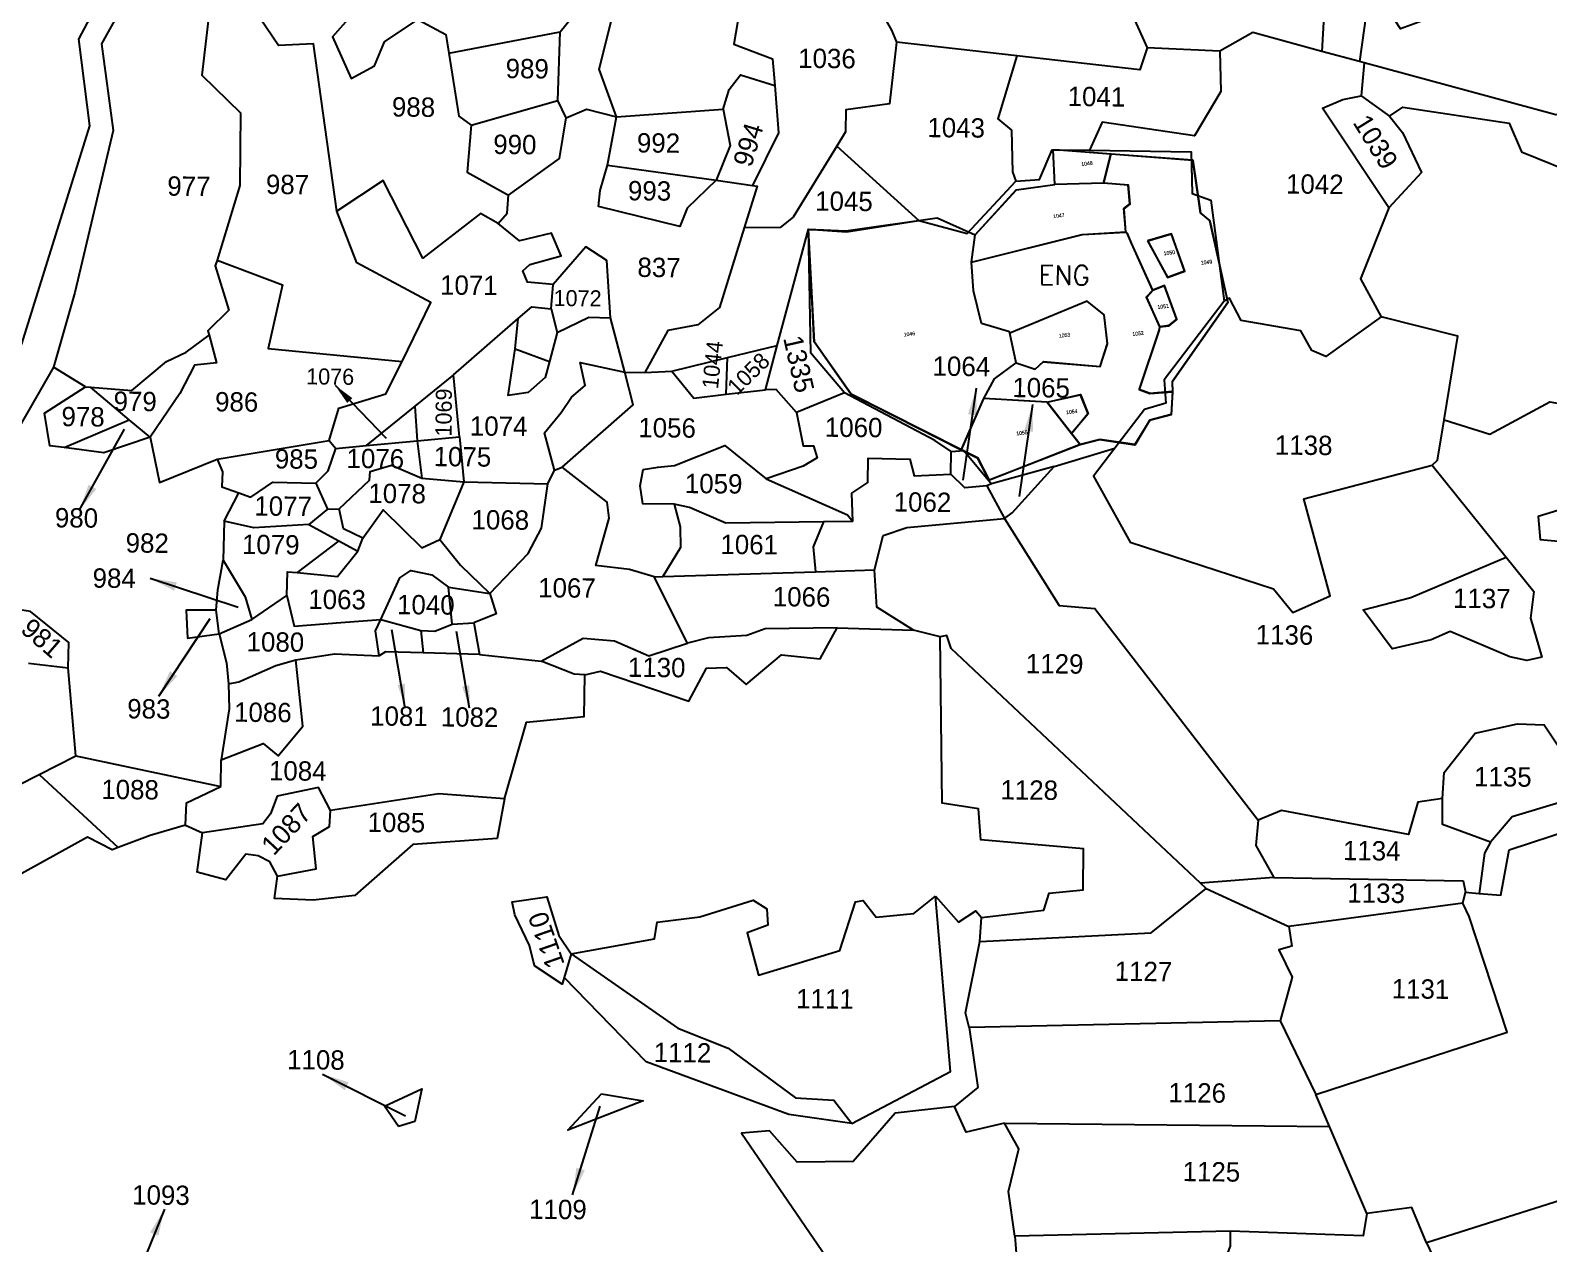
# Model space of a CAD drawing. Header units: metres. Extents: x 261324 to 273196, y 2168580 to 2176145.
# Drawn here: x 268341 to 269066, y 2173308 to 2173887 of the extents above; entities that cross this region are included whole.
import ezdxf

# ---------------------------------------------------------------- set-up
doc = ezdxf.new("R2010")
doc.units = ezdxf.units.M
for name, color, linetype in [('OFF', 1, 'Continuous'), ('POLY_PARCEL', 6, 'Continuous'), ('POLY_WATER', 4, 'Continuous'), ('SYM_ARROW', 1, 'Continuous'), ('TEXT_MAPIN', 7, 'Continuous'), ('TEXT_PARCEL', 7, 'Continuous')]:
    doc.layers.add(name, color=color, linetype=linetype)
doc.styles.get("Standard").update_dxf_attribs({"font": 'simplex.shx'})
doc.styles.add('TEXT_MAP', font='KRDEV050.TTF', dxfattribs={"height": 1.8})
doc.dimstyles.get("Standard").update_dxf_attribs({"dimtxt": 0.18, "dimasz": 0.18, "dimexe": 0.18, "dimexo": 0.0625, "dimgap": 0.09, "dimtad": 0, "dimtih": 1, "dimtoh": 1, "dimdec": 4, "dimzin": 0, "dimdsep": 46, "dimtxsty": 'Standard', "dimcen": 0.09, "dimadec": 0, "dimazin": 0, "dimtfac": 1, "dimtdec": 4, "dimtofl": 0, "dimtmove": 0, "dimatfit": 3, "dimfxl": 1, "dimtolj": 1, "dimtzin": 0, "dimarcsym": 0})

# ---------------------------------------------------------------- blocks, each defined once
blk = doc.blocks.new('X')
at = {"layer": 'POLY_PARCEL'}
for points in [[(273579.14, 2173152.96), (273580.35, 2173169.73), (273583.32, 2173169.36), (273608.01, 2173164.46)], [(273602.74, 2173150.71), (273608.01, 2173164.46)], [(273608.01, 2173164.46), (273647.01, 2173156.71), (273647.55, 2173130.71), (273651.67, 2173126.35), (273655.61, 2173085.8), (273624.1, 2173050.84), (273623.74, 2173046.18)], [(273537.78, 2173133.29), (273560.25, 2173152.6), (273579.14, 2173152.96)], [(273602.74, 2173150.71), (273579.14, 2173152.96)], [(273610.56, 2173125.84), (273611.04, 2173137.28), (273614.19, 2173139.15), (273614.55, 2173148.29), (273602.74, 2173150.71)], [(273518.49, 2173030.35), (273468.6, 2173063.68), (273453.87, 2173091.09), (273457.73, 2173145.77), (273475.59, 2173142.87), (273520.38, 2173143.77), (273537.78, 2173133.29)], [(273534.37, 2173120.41), (273537.78, 2173133.29)], [(273534.37, 2173120.41), (273589.42, 2173127.23), (273610.56, 2173125.84)], [(273548.66, 2173083.91), (273548.61, 2173084.48), (273535.65, 2173090.17), (273533.71, 2173106.39), (273534.37, 2173120.41)], [(273620.13, 2173096.08), (273612.68, 2173120.16), (273611.29, 2173124.95), (273610.56, 2173125.84)], [(273620.55, 2173120.19), (273628, 2173101.58), (273636.66, 2173103.58), (273632.48, 2173122.19), (273620.55, 2173120.19)], [(273621.22, 2173078.28), (273625.94, 2173078.22), (273630, 2173080.76), (273626, 2173097.71), (273620.13, 2173096.08)], [(273550, 2173069.17), (273558.78, 2173065.04), (273563.14, 2173068.13), (273590.27, 2173062.5), (273595.18, 2173073.09), (273595.3, 2173087.16), (273587.85, 2173094.78), (273548.66, 2173083.91)], [(273620.13, 2173096.08), (273616.62, 2173093.17), (273621.22, 2173078.28)], [(273550, 2173069.17), (273548.66, 2173083.91)], [(273621.22, 2173078.28), (273620.97, 2173076.86), (273607.7, 2173049.24), (273612.72, 2173046.57), (273623.74, 2173046.18)], [(273532.32, 2173053.86), (273538.61, 2173062.7), (273550, 2173069.17)], [(273518.49, 2173030.35), (273532.32, 2173053.86)], [(273562.55, 2173048.42), (273532.32, 2173053.86)], [(273562.55, 2173048.42), (273579.08, 2173050.05), (273581.63, 2173040.37), (273572.56, 2173031.78)], [(273572.56, 2173031.78), (273562.55, 2173048.42)], [(273623.74, 2173046.18), (273621.73, 2173035.14), (273611.01, 2173033.62), (273602.41, 2173022.67), (273585.76, 2173027.27), (273576.07, 2173025.94)], [(273576.07, 2173025.94), (273572.56, 2173031.78)], [(273576.07, 2173025.94), (273530.12, 2173014.19), (273526.06, 2173025.38), (273518.49, 2173030.35)]]:
    blk.add_lwpolyline(points, dxfattribs=at)
at = {"layer": 'TEXT_PARCEL', "style": 'TEXT_MAP'}
for s, p in [('1048', (273593.04, 2173160.28)), ('1047', (273576.44, 2173136.79)), ('1050', (273627.54, 2173112.42)), ('1049', (273644.93, 2173105.69)), ('1046', (273497.47, 2173088.42)), ('1051', (273621.41, 2173086.86)), ('1053', (273572.18, 2173078.74)), ('1052', (273607.7, 2173075.28)), ('1054', (273571.19, 2173041.45)), ('1055', (273545.93, 2173034.15))]:
    blk.add_text(s, height=1.8, dxfattribs=at).set_placement(p)
blk = doc.blocks.new('ZS')
at = {"layer": 'POLY_PARCEL'}
for points in [[(267981.85, 2172048.33), (267983.06, 2172065.1), (267986.03, 2172064.74), (268010.72, 2172059.83)], [(268005.45, 2172046.09), (268010.72, 2172059.83)], [(268010.72, 2172059.83), (268049.72, 2172052.09), (268050.26, 2172026.08), (268054.38, 2172021.72), (268058.31, 2171981.17), (268026.8, 2171946.21), (268026.44, 2171941.55)], [(267940.49, 2172028.66), (267962.95, 2172047.97), (267981.85, 2172048.33)], [(268005.45, 2172046.09), (267981.85, 2172048.33)], [(268013.26, 2172021.21), (268013.75, 2172032.65), (268016.89, 2172034.53), (268017.26, 2172043.67), (268005.45, 2172046.09)], [(267921.2, 2171925.72), (267871.31, 2171959.06), (267856.57, 2171986.46), (267860.43, 2172041.15), (267878.3, 2172038.24), (267923.08, 2172039.15), (267940.49, 2172028.66)], [(267937.08, 2172015.78), (267940.49, 2172028.66)], [(267937.08, 2172015.78), (267992.13, 2172022.6), (268013.26, 2172021.21)], [(268022.83, 2171991.45), (268015.38, 2172015.54), (268013.99, 2172020.32), (268013.26, 2172021.21)], [(267951.36, 2171979.28), (267951.31, 2171979.86), (267938.35, 2171985.55), (267936.41, 2172001.77), (267937.08, 2172015.78)], [(268023.26, 2172015.57), (268030.7, 2171996.96), (268039.36, 2171998.95), (268035.18, 2172017.56), (268023.26, 2172015.57)], [(268022.83, 2171991.45), (268019.32, 2171988.54), (268023.92, 2171973.65)], [(268023.92, 2171973.65), (268028.65, 2171973.59), (268032.7, 2171976.14), (268028.71, 2171993.08), (268022.83, 2171991.45)], [(267952.7, 2171964.54), (267961.49, 2171960.41), (267965.85, 2171963.5), (267992.98, 2171957.87), (267997.88, 2171968.46), (267998, 2171982.53), (267990.55, 2171990.15), (267951.36, 2171979.28)], [(267952.7, 2171964.54), (267951.36, 2171979.28)], [(268023.92, 2171973.65), (268023.67, 2171972.23), (268010.4, 2171944.61), (268015.43, 2171941.95), (268026.44, 2171941.55)], [(267935.02, 2171949.23), (267941.32, 2171958.07), (267952.7, 2171964.54)], [(267921.2, 2171925.72), (267935.02, 2171949.23)], [(267965.26, 2171943.79), (267935.02, 2171949.23)], [(267965.26, 2171943.79), (267981.79, 2171945.42), (267984.33, 2171935.74), (267975.26, 2171927.15)], [(267975.26, 2171927.15), (267965.26, 2171943.79)], [(268026.44, 2171941.55), (268024.43, 2171930.51), (268013.72, 2171929), (268005.12, 2171918.04), (267988.46, 2171922.64), (267978.78, 2171921.31)], [(267978.78, 2171921.31), (267932.82, 2171909.56), (267928.77, 2171920.76), (267921.2, 2171925.72)], [(267978.78, 2171921.31), (267975.26, 2171927.15)]]:
    blk.add_lwpolyline(points, dxfattribs=at)
at = {"layer": 'TEXT_PARCEL', "style": 'TEXT_MAP'}
for s, p in [('1048', (267995.75, 2172055.65)), ('1047', (267979.14, 2172032.16)), ('1050', (268030.24, 2172007.79)), ('1049', (268047.64, 2172001.06)), ('1046', (267900.17, 2171983.8)), ('1051', (268024.12, 2171982.23)), ('1053', (267974.88, 2171974.11)), ('1052', (268010.41, 2171970.65)), ('1054', (267973.89, 2171936.83)), ('1055', (267948.63, 2171929.52))]:
    blk.add_text(s, height=1.8, dxfattribs=at).set_placement(p)
blk = doc.blocks.new('TEXTARROW')
blk.add_leader([(0, 0), (8.64, 0)], dimstyle='Standard', override={"dimtxt": 2.5, "dimasz": 2.5, "dimexe": 1.25, "dimexo": 0.625, "dimgap": 0.625, "dimtad": 1, "dimtih": 0, "dimtoh": 0, "dimzin": 8, "dimcen": 2.5, "dimtofl": 1})
blk = doc.blocks.new('HF')
at = {"layer": 'OFF'}
blk.add_lwpolyline([(273921.64, 2172816.86), (273919.47, 2172811.47)], dxfattribs=at)
at = {"layer": 'POLY_PARCEL'}
for points in [[(273999.26, 2172876.04), (273999.26, 2172873.99), (274002.41, 2172873.32), (274005.5, 2172867.03), (273998.96, 2172868.66), (273995.21, 2172865.27), (273996.3, 2172862.06), (274001.32, 2172863.76), (274001.06, 2172857.7)], [(274012.32, 2172870.41), (274010.02, 2172863.69), (274011.41, 2172861.03), (274008.33, 2172859.88), (274006.27, 2172863.02), (274005.3, 2172862.6), (274004.55, 2172856.79)], [(273935.5, 2172850.99), (273933.86, 2172855.4), (273935.8, 2172863.6), (273939.07, 2172864.69), (273939.07, 2172869.17)], [(273944.54, 2172864.61), (273952.21, 2172869.23), (273954.76, 2172864.45), (273958.81, 2172863.12), (273960.99, 2172859.3), (273961.48, 2172858.19)], [(273930.18, 2172858.84), (273933.93, 2172863.59), (273933.38, 2172867.44), (273931.53, 2172865.79), (273926.63, 2172863.04)], [(273944.54, 2172864.61), (273948.4, 2172864.09), (273949, 2172863.18), (273948.94, 2172861.18), (273946.88, 2172861.12), (273946.34, 2172857.85), (273949.97, 2172856.52), (273950.19, 2172854.04)], [(273986.13, 2172864.8), (273983.1, 2172864.32), (273983.46, 2172860.75), (273984.79, 2172857.89)], [(273912.35, 2172862.04), (273909.02, 2172858.17), (273910.78, 2172854.29), (273912.96, 2172855.5), (273913.86, 2172857.74), (273916.95, 2172859.86), (273919.56, 2172858.47), (273919.84, 2172856.76)], [(273897.58, 2172860.83), (273896.91, 2172854.47), (273900.54, 2172851.02), (273900.54, 2172844.25), (273898.48, 2172837.28)], [(273909.57, 2172841.95), (273907.26, 2172857.5), (273903.99, 2172857.32), (273901.69, 2172860.65)], [(273919.84, 2172856.76), (273930.18, 2172858.84)], [(273930.03, 2172852.44), (273930.18, 2172858.84)], [(274001.06, 2172857.7), (273994.6, 2172859.4), (273991.57, 2172857.64)], [(273961.48, 2172858.19), (273960.87, 2172852.44), (273956.82, 2172851.84), (273956.82, 2172849.78), (273956.02, 2172848.44)], [(273972.68, 2172857.02), (273961.48, 2172858.19)], [(273972.68, 2172857.02), (273970.98, 2172851.13), (273972.26, 2172850.1), (273972.38, 2172846.23), (273972.71, 2172845.34)], [(273984.79, 2172857.89), (273984.13, 2172855.83), (273972.68, 2172857.02)], [(273991.57, 2172857.64), (273991.69, 2172853.89), (273989.27, 2172849.72), (273980.67, 2172850.93), (273979.52, 2172848.29)], [(273991.57, 2172857.64), (273984.79, 2172857.89)], [(274004.55, 2172856.79), (274001.06, 2172857.7)], [(273919.84, 2172856.76), (273920.83, 2172850.9), (273921.98, 2172850.06)], [(274005, 2172856.67), (274004.55, 2172856.79)], [(274005, 2172856.67), (274004.74, 2172853.62)], [(274033.21, 2172854.13), (274022.86, 2172852.01), (274005, 2172856.67)], [(273945.43, 2172851.8), (273945.97, 2172853.62), (273947, 2172855.01), (273950.19, 2172854.04)], [(273950.19, 2172854.04), (273950.58, 2172849.62), (273948.22, 2172844.72)], [(274007.41, 2172843.21), (274001.17, 2172852.41), (274003.05, 2172853.26), (274004.74, 2172853.62)], [(274004.74, 2172853.62), (274007.41, 2172851.74)], [(273921.98, 2172850.06), (273930.03, 2172852.44)], [(273930.83, 2172850.83), (273930.03, 2172852.44)], [(273930.83, 2172850.83), (273932.71, 2172851.65), (273935.5, 2172850.99)], [(273935.5, 2172850.99), (273945.43, 2172851.8)], [(273945.43, 2172851.8), (273946.1, 2172848.41), (273944.83, 2172845.16)], [(274007.41, 2172851.74), (274008.62, 2172852.59), (274018.55, 2172851.2), (274019.7, 2172848.53), (274025.39, 2172846.3), (274026.97, 2172842.91), (274031.02, 2172843.87), (274032.84, 2172838.25), (274038.17, 2172834.19), (274035.87, 2172831.77), (274036.78, 2172829.29), (274039.38, 2172828.26), (274040.6, 2172822.43)], [(274007.41, 2172851.74), (274008.62, 2172850.23), (274010.43, 2172846.54), (274007.41, 2172843.21)], [(273921.98, 2172850.06), (273921.68, 2172845.7), (273925.53, 2172843.6)], [(273925.53, 2172843.6), (273930.23, 2172847.04), (273930.83, 2172850.83)], [(273934.71, 2172846.47), (273935.5, 2172850.99)], [(273956.02, 2172848.44), (273952.03, 2172841.79), (273950.82, 2172840.82), (273947.49, 2172840.76)], [(273956.02, 2172848.44), (273963.73, 2172841.61)], [(273972.71, 2172845.34), (273974.89, 2172845.52), (273976.04, 2172848.3), (273979.52, 2172848.29)], [(273979.52, 2172848.29), (273988.99, 2172848.24), (273989.12, 2172844.37), (273990.87, 2172843.77), (273992.2, 2172834.38)], [(273944.83, 2172845.16), (273942.16, 2172842.54), (273941.49, 2172840.84), (273933.92, 2172842.6), (273934.05, 2172844.11), (273934.71, 2172846.47)], [(273934.71, 2172846.47), (273944.83, 2172845.16)], [(273924.58, 2172840.95), (273922.95, 2172841.87), (273917.62, 2172837.65), (273913.86, 2172844.85), (273909.57, 2172841.95)], [(273944.83, 2172845.16), (273948.22, 2172844.72)], [(273948.22, 2172844.72), (273948.64, 2172844.66), (273947.49, 2172840.76)], [(273963.73, 2172841.61), (273968.22, 2172840.44), (273972.71, 2172845.34)], [(273924.58, 2172840.95), (273925.43, 2172841.9), (273925.53, 2172843.6)], [(274007.41, 2172843.21), (274004.86, 2172836.58), (274006.8, 2172833.07)], [(273915.8, 2172828.02), (273918.41, 2172833.53), (273911.5, 2172837.16), (273909.57, 2172841.95)], [(273953.46, 2172840.69), (273956.99, 2172840.48), (273963.73, 2172841.61)], [(273929.78, 2172835.3), (273927.38, 2172835.5), (273926.93, 2172836.55), (273927.58, 2172837.15), (273930.48, 2172838), (273929.58, 2172840.1), (273926.58, 2172839.35), (273924.58, 2172840.95)], [(273947.49, 2172840.76), (273945.25, 2172833.31), (273943.25, 2172831.68), (273940.48, 2172831.13), (273938.38, 2172827.2)], [(273950.67, 2172829.84), (273953.46, 2172840.69)], [(273956.96, 2172825.49), (273953.78, 2172829.17), (273953.46, 2172840.69)], [(273935.13, 2172832.25), (273934.73, 2172837.6), (273932.78, 2172838.85), (273929.78, 2172835.3)], [(273898.48, 2172837.28), (273898.3, 2172836.74), (273899.63, 2172832.62), (273897.7, 2172830.69), (273897.81, 2172830.29)], [(273898.48, 2172837.28), (273904.6, 2172835.05), (273903.33, 2172829.11), (273915.8, 2172828.02)], [(273929.61, 2172833.05), (273929.78, 2172835.3)], [(273992.2, 2172834.38), (273986.69, 2172827), (273986.87, 2172824.82), (273984.88, 2172824.22), (273982.17, 2172820.59)], [(274006.8, 2172833.07), (274001.71, 2172829.32), (274000.38, 2172829.86), (273999.35, 2172831.68), (273993.78, 2172832.59), (273992.69, 2172834.65), (273992.2, 2172834.38)], [(273926.54, 2172832.12), (273927.79, 2172833.23), (273929.61, 2172833.05)], [(273929.61, 2172833.05), (273930.18, 2172830.86)], [(274012.76, 2172823.52), (274013.95, 2172831.32), (274006.8, 2172833.07)], [(273920.59, 2172826.81), (273926.54, 2172832.12)], [(273926.28, 2172829.28), (273926.54, 2172832.12)], [(273930.18, 2172830.86), (273933.1, 2172832.3), (273935.13, 2172832.25)], [(273936.51, 2172827.21), (273935.13, 2172832.25)], [(273886.84, 2172825.33), (273890.67, 2172825.06), (273893.88, 2172827.78), (273895.7, 2172828.69), (273897.81, 2172830.29)], [(273897.81, 2172830.29), (273898.54, 2172827.72), (273896.49, 2172827.48), (273895.15, 2172824.82), (273892.42, 2172820.74)], [(273930.18, 2172830.86), (273929.49, 2172828.15)], [(273929.49, 2172828.15), (273929.11, 2172826.65), (273927.54, 2172825.24), (273925.68, 2172824.94), (273926.28, 2172829.28)], [(273926.28, 2172829.28), (273929.49, 2172828.15)], [(273940.89, 2172827.35), (273946.05, 2172828.67)], [(273945.96, 2172825.25), (273946.05, 2172828.67)], [(273946.05, 2172828.67), (273950.67, 2172829.84)], [(273949.61, 2172825.71), (273950.67, 2172829.84)], [(273909.08, 2172820.58), (273909.93, 2172823.61), (273914.31, 2172824.97), (273915.8, 2172828.02)], [(273930.07, 2172818.02), (273929.11, 2172821.5), (273930.63, 2172823.42), (273931.59, 2172824.83), (273932.85, 2172825.95), (273932.34, 2172828.07), (273936.51, 2172827.21)], [(273938.38, 2172827.2), (273940.89, 2172827.35)], [(273940.89, 2172827.35), (273942.95, 2172824.87), (273945.96, 2172825.25)], [(273886.37, 2172825.36), (273883.38, 2172827.17)], [(273920.59, 2172826.81), (273917, 2172823.85)], [(273921.19, 2172821.06), (273920.59, 2172826.81)], [(273930.78, 2172818.31), (273937.33, 2172824.2), (273936.51, 2172827.21)], [(273936.51, 2172827.21), (273938.38, 2172827.2)], [(273884.42, 2172819.7), (273883.1, 2172819.85), (273882.56, 2172822.88), (273886.37, 2172825.36)], [(273886.37, 2172825.36), (273886.84, 2172825.33)], [(273890.47, 2172822.33), (273886.84, 2172825.33)], [(273945.96, 2172825.25), (273949.61, 2172825.71)], [(273952.52, 2172823.62), (273950.6, 2172825.74), (273949.61, 2172825.71)], [(273956.96, 2172825.49), (273952.52, 2172823.62)], [(273966.94, 2172820.14), (273965.4, 2172821.15), (273956.96, 2172825.49)], [(274012.76, 2172823.52), (274017.01, 2172822.23), (274022.56, 2172825.31), (274026.8, 2172824.6), (274027.61, 2172820.36), (274023.52, 2172819.05), (274024.13, 2172815.42), (274021.6, 2172814.61), (274021.8, 2172812.49), (274024.18, 2172812.29), (274024.83, 2172809.86), (274023.72, 2172808.45), (274024.68, 2172804.61), (274027.97, 2172803.8), (274036.04, 2172806.03)], [(273917, 2172823.85), (273912.53, 2172820.15)], [(273917, 2172823.85), (273917.26, 2172820.65)], [(273952.52, 2172823.62), (273953.17, 2172820.54), (273954.13, 2172820.54), (273954.49, 2172819.43), (273953.17, 2172818.62), (273949.77, 2172817.41)], [(274011.7, 2172819.31), (274012.19, 2172819.76), (274012.76, 2172823.52)], [(273884.42, 2172819.7), (273890.47, 2172822.33)], [(273892.42, 2172820.74), (273890.47, 2172822.33)], [(273892.42, 2172820.74), (273888.13, 2172819.25), (273884.42, 2172819.7)], [(273892.42, 2172820.74), (273893.34, 2172816.52), (273898.67, 2172818.76)], [(273898.67, 2172818.76), (273909.08, 2172820.58)], [(273909.08, 2172820.58), (273909.69, 2172819.85)], [(273912.53, 2172820.15), (273917.26, 2172820.65)], [(273917.26, 2172820.65), (273921.19, 2172821.06)], [(273917.26, 2172820.65), (273917.73, 2172817.18)], [(273921.19, 2172821.06), (273921.64, 2172816.86)], [(273941.23, 2172814.99), (273938.3, 2172814.99), (273938.05, 2172816.66), (273938.3, 2172818.17), (273939.67, 2172818.42), (273941.23, 2172818.57), (273945.88, 2172820.49), (273949.77, 2172817.41)], [(273966.94, 2172820.14), (273968.1, 2172820.24), (273970.73, 2172817.16)], [(273976.54, 2172818.83), (273982.17, 2172820.59)], [(273982.17, 2172820.59), (273980.21, 2172817.98), (273983.67, 2172811.87), (273997.05, 2172807.63), (273998.86, 2172805.45), (274002.32, 2172807.03), (273999.77, 2172816.04), (274011.7, 2172819.31)], [(273907.86, 2172816.62), (273909.02, 2172817.78), (273909.69, 2172819.85)], [(273909.69, 2172819.85), (273912.53, 2172820.15)], [(273957.85, 2172813.53), (273957.75, 2172816.15), (273959.21, 2172817.16), (273959.21, 2172819.43), (273963.1, 2172819.38), (273963.51, 2172817.82), (273966.94, 2172818.02)], [(273966.94, 2172818.02), (273966.94, 2172820.14)], [(273976.54, 2172818.83), (273970.73, 2172817.16)], [(273971.96, 2172813.94), (273972.65, 2172814.49), (273976.54, 2172818.83)], [(274011.7, 2172819.31), (274018.66, 2172810.8)], [(273898.67, 2172818.76), (273899.17, 2172817.58), (273899.12, 2172816.17), (273900.71, 2172815.64)], [(273910.08, 2172814.25), (273912.86, 2172816.93), (273912.91, 2172817.73), (273914.88, 2172818.34), (273917.73, 2172817.18)], [(273929.46, 2172816.76), (273930.07, 2172818.02)], [(273930.07, 2172818.02), (273930.78, 2172818.31)], [(273939.43, 2172808.21), (273937.13, 2172808.86), (273933.98, 2172809.21), (273935.18, 2172813.61), (273934.98, 2172815.11), (273930.78, 2172818.31)], [(273949.77, 2172817.41), (273957.35, 2172814.13), (273957.85, 2172813.53)], [(273970.28, 2172816.96), (273968.23, 2172816.76), (273966.94, 2172818.02)], [(273900.71, 2172815.64), (273901.85, 2172815.26), (273903.87, 2172816.67), (273907.86, 2172816.62)], [(273907.86, 2172816.62), (273908.97, 2172814.2)], [(273917.73, 2172817.18), (273921.64, 2172816.86)], [(273921.64, 2172816.86), (273929.46, 2172816.76)], [(273924.16, 2172806.51), (273927.7, 2172810.24), (273928.91, 2172812.62), (273929.46, 2172816.76)], [(273970.73, 2172817.16), (273970.28, 2172816.96)], [(273970.28, 2172816.96), (273971.96, 2172813.94)], [(273899.37, 2172812.99), (273900.71, 2172815.64)], [(273941.23, 2172814.99), (273941.79, 2172812.87), (273941.84, 2172810.95), (273940.24, 2172808.24)], [(273955.12, 2172813.47), (273946.03, 2172813.27), (273942.65, 2172814.69), (273941.23, 2172814.99)], [(273908.97, 2172814.2), (273907.25, 2172812.74)], [(273908.97, 2172814.2), (273910.08, 2172814.25)], [(273912.3, 2172811.52), (273910.48, 2172812.38), (273910.08, 2172814.25)], [(273912.3, 2172811.52), (273914.15, 2172814.18), (273917.8, 2172810.69), (273919.47, 2172811.47)], [(273955.12, 2172813.47), (273954.2, 2172811.15), (273954.42, 2172808.81)], [(273957.85, 2172813.53), (273955.12, 2172813.47)], [(273959.91, 2172809.04), (273960.7, 2172812.24), (273962.88, 2172813.03), (273971.96, 2172813.94)], [(273971.96, 2172813.94), (273977.11, 2172805.89), (273980.44, 2172805.65), (273995.82, 2172786.1)], [(273899.37, 2172812.99), (273899.32, 2172809.35)], [(273907.25, 2172812.74), (273902.15, 2172812.38), (273899.37, 2172812.99)], [(273907.25, 2172812.74), (273910.08, 2172811.27)], [(273910.08, 2172811.27), (273906.23, 2172808.27)], [(273906.23, 2172808.27), (273909.98, 2172807.94), (273911.85, 2172810.31)], [(273910.08, 2172811.27), (273911.85, 2172810.31)], [(273911.85, 2172810.31), (273912.3, 2172811.52)], [(273919.47, 2172811.47), (273921.39, 2172809.1), (273924.16, 2172806.51)], [(274018.66, 2172810.8), (274021.25, 2172807.63), (274020.97, 2172805.15), (274022.06, 2172801.52), (274020.66, 2172801.22), (274019.09, 2172801.52), (274013.52, 2172803.82), (274011.76, 2172803.03), (274008.13, 2172802.18), (274005.4, 2172805.76), (274009.83, 2172806.97), (274018.66, 2172810.8)], [(273898.71, 2172804.71), (273898.87, 2172806.58), (273899.32, 2172809.35)], [(273899.32, 2172809.35), (273901.39, 2172805.97), (273902.05, 2172803.85)], [(273954.42, 2172808.81), (273959.91, 2172809.04)], [(273963.61, 2172803.47), (273960.16, 2172805.59), (273959.91, 2172809.04)], [(273905.28, 2172806.12), (273905.33, 2172808.34), (273906.23, 2172808.27)], [(273914.03, 2172803.99), (273915.78, 2172807.87), (273916.79, 2172808.58), (273918.76, 2172808.17), (273920.32, 2172807.06)], [(273939.43, 2172808.21), (273940.24, 2172808.24)], [(273942.58, 2172802.06), (273939.43, 2172808.21)], [(273940.24, 2172808.24), (273954.42, 2172808.81)], [(273902.05, 2172803.85), (273905.28, 2172806.12)], [(273905.28, 2172806.12), (273905.99, 2172803.29), (273910.33, 2172803.65), (273914.03, 2172803.99)], [(273920.69, 2172803.6), (273920.32, 2172807.06)], [(273920.32, 2172807.06), (273924.16, 2172806.51)], [(273924.16, 2172806.51), (273924.78, 2172804.61), (273922.71, 2172803.75)], [(273898.71, 2172804.71), (273895.94, 2172804.66), (273896.09, 2172802.08), (273899.02, 2172802.49)], [(273899.02, 2172802.49), (273898.71, 2172804.71)], [(273885, 2172799.2), (273885.05, 2172801.55), (273881.45, 2172804.4), (273880.47, 2172804.55)], [(273899.02, 2172802.49), (273902.05, 2172803.85)], [(273913.91, 2172800.6), (273913.55, 2172802.92), (273914.03, 2172803.99)], [(273914.03, 2172803.99), (273917.76, 2172802.99)], [(273917.76, 2172802.99), (273919.07, 2172802.94), (273920.69, 2172803.6)], [(273920.69, 2172803.6), (273922.71, 2172803.75)], [(273922.71, 2172803.75), (273923.26, 2172800.82)], [(273933.08, 2172799.01), (273934.53, 2172799.36), (273942.78, 2172796.66), (273944.38, 2172799.76), (273946.23, 2172799.81), (273948.09, 2172798.26), (273951.34, 2172801.06), (273954.94, 2172800.71), (273956.49, 2172803.61)], [(273956.49, 2172803.61), (273949.79, 2172803.46), (273948.09, 2172802.81), (273944.53, 2172802.56), (273942.58, 2172802.06)], [(273956.49, 2172803.61), (273963.61, 2172803.47)], [(273966.09, 2172802.86), (273963.61, 2172803.47)], [(273899.02, 2172802.49), (273899.72, 2172799.81), (273899.93, 2172797.84)], [(273917.76, 2172802.99), (273918.01, 2172800.91)], [(273928.99, 2172800.24), (273932.88, 2172802.41), (273935.81, 2172802.21), (273938.99, 2172800.85), (273942.58, 2172802.06)], [(273990.51, 2172780.2), (273967.12, 2172801.8), (273966.7, 2172803.01), (273966.09, 2172802.86)], [(273970.19, 2172776.8), (273975.97, 2172777.53), (273976.46, 2172779.11), (273979.61, 2172779.47), (273979.61, 2172783.28), (273970.04, 2172784.01), (273969.8, 2172786.91), (273966.41, 2172787.4), (273966.09, 2172802.86)], [(273906.18, 2172800.15), (273909.77, 2172800.75), (273913.91, 2172800.6)], [(273918.01, 2172800.91), (273914.52, 2172800.97), (273913.91, 2172800.6)], [(273923.26, 2172800.82), (273918.01, 2172800.91)], [(273923.26, 2172800.82), (273928.99, 2172800.24)], [(273881.31, 2172799.58), (273885, 2172799.2)], [(273885.8, 2172791), (273885, 2172799.2)], [(273899.31, 2172790.76), (273903.2, 2172792.32), (273904.61, 2172791.21), (273906.89, 2172793.99), (273906.18, 2172800.15)], [(273899.93, 2172797.84), (273900.89, 2172798.04), (273904.32, 2172799.61), (273906.18, 2172800.15)], [(273925.72, 2172787.41), (273927.68, 2172794.57), (273933.03, 2172795.12), (273933.08, 2172799.01)], [(273933.08, 2172799.01), (273932.07, 2172799.08), (273928.99, 2172800.24)], [(273899.93, 2172797.84), (273900.02, 2172795.54), (273899.31, 2172790.76)], [(274012.96, 2172788.28), (274013.08, 2172790.7), (274015.93, 2172794.39), (274019.86, 2172795.3), (274022.35, 2172795.24), (274025.01, 2172791.3), (274023.86, 2172788.03), (274019.44, 2172786.64), (274017.44, 2172784.28)], [(273882.4, 2172789.23), (273885.8, 2172791)], [(273885.8, 2172791), (273899.3, 2172788.3)], [(273899.3, 2172788.3), (273899.31, 2172790.76)], [(273868.6, 2172782.05), (273882.4, 2172789.23)], [(273882.4, 2172789.23), (273889.83, 2172782.53)], [(273896.05, 2172784.66), (273896.15, 2172786.75), (273899.3, 2172788.3)], [(273909.55, 2172786.15), (273908.4, 2172788.3), (273904.55, 2172787.45), (273903.95, 2172785.8), (273903.25, 2172784.86), (273897.65, 2172783.96)], [(273925.72, 2172787.41), (273919.6, 2172787.8), (273909.55, 2172786.15)], [(274012.96, 2172788.28), (274010.66, 2172787.91), (274009.81, 2172784.89), (273998, 2172787.01), (273995.82, 2172786.1)], [(274017.44, 2172784.28), (274012.96, 2172785.86), (274012.96, 2172788.28)], [(273925.72, 2172787.41), (273925.07, 2172783.71), (273917.22, 2172783.06), (273911.87, 2172778.26), (273908.02, 2172777.81), (273904.42, 2172777.91), (273904.67, 2172780.01)], [(274016.45, 2172779.49), (274018.46, 2172779.34), (274019.19, 2172783.58), (274029.18, 2172786.97), (274032.12, 2172785.87)], [(273904.67, 2172780.01), (273908.27, 2172780.71), (273907.92, 2172783.71), (273909.47, 2172784.66), (273909.55, 2172786.15)], [(273995.82, 2172786.1), (273995.64, 2172783.74), (273997.34, 2172780.77)], [(273896.05, 2172784.66), (273892.8, 2172783.66), (273889.83, 2172782.53)], [(273896.05, 2172784.66), (273897.65, 2172783.96)], [(273904.67, 2172780.01), (273903.95, 2172781.31), (273902.85, 2172781.86), (273901.7, 2172782.01), (273899.85, 2172779.61), (273897.2, 2172780.31), (273897.65, 2172783.96)], [(274017.44, 2172784.28), (274016.9, 2172783.25), (274016.45, 2172779.49)], [(273889.83, 2172782.53), (273889.25, 2172782.31), (273886.95, 2172783.46), (273880, 2172779.51), (273879.47, 2172779.63)], [(273997.34, 2172780.77), (273990.51, 2172780.2)], [(273997.34, 2172780.77), (274014.96, 2172780.65), (274015.19, 2172779.58)], [(273970.05, 2172774.54), (273985.98, 2172775.51), (273991.06, 2172779.69)], [(273991.06, 2172779.69), (273990.51, 2172780.2)], [(273991.06, 2172779.69), (273998.79, 2172776.23)], [(274014.95, 2172778.55), (274015.19, 2172779.58)], [(274015.19, 2172779.58), (274016.45, 2172779.49)], [(273931.43, 2172770.82), (273931.25, 2172770.2), (273928.65, 2172771.89), (273928.16, 2172773.77), (273926.77, 2172776.61), (273926.53, 2172777.82), (273929.74, 2172778.31), (273930.89, 2172774.74), (273932.04, 2172773.04)], [(273932.04, 2172773.04), (273939.79, 2172774.5), (273940.03, 2172776.07), (273943.97, 2172776.61), (273948.93, 2172778.19), (273950.21, 2172777.4), (273950.33, 2172775.89), (273948.39, 2172775.16), (273949.48, 2172771.23), (273957.05, 2172773.59), (273958.44, 2172778.13), (273959.17, 2172778.25), (273960.38, 2172776.74), (273963.88, 2172777.11), (273965.87, 2172778.73)], [(273958.32, 2172757.49), (273967.45, 2172762.42), (273965.87, 2172778.73)], [(273965.87, 2172778.73), (273968.06, 2172776.32), (273969.64, 2172777.4), (273970.19, 2172776.8)], [(274014.95, 2172778.55), (273998.79, 2172776.23)], [(274001.45, 2172760.61), (274019.19, 2172766.6), (274015.55, 2172777.34), (274014.95, 2172778.55)], [(273970.05, 2172774.54), (273970.19, 2172776.8)], [(273998.79, 2172776.23), (273999.07, 2172774.41), (273997.86, 2172774.05), (273999.13, 2172771.51), (273998.04, 2172767.45)], [(273969.15, 2172766.54), (273968.78, 2172767.89), (273970.05, 2172774.54)], [(273932.04, 2172773.04), (273931.43, 2172770.82)], [(273932.04, 2172773.04), (273942.03, 2172766.2), (273946.75, 2172764.39), (273953.05, 2172759.85), (273956.62, 2172759.67), (273958.32, 2172757.49)], [(273958.32, 2172757.49), (273952.45, 2172758.28), (273939.12, 2172763.06), (273931.43, 2172770.82)], [(273969.15, 2172766.54), (273970, 2172760.97), (273967.85, 2172759.17)], [(273998.04, 2172767.45), (273969.15, 2172766.54)], [(273998.04, 2172767.45), (274001.45, 2172760.61)], [(274063.86, 2172763.96), (274011.87, 2172746.93)], [(273916.16, 2172756.81), (273914.83, 2172758.69), (273918.28, 2172760.32), (273917.67, 2172757.29), (273916.16, 2172756.81)], [(273934.99, 2172760.02), (273938.87, 2172759.41), (273931.91, 2172756.63), (273934.99, 2172760.02)], [(274002.75, 2172757.66), (274001.45, 2172760.61)], [(273967.85, 2172759.17), (273962.34, 2172758.5), (273958.47, 2172753.96), (273953.26, 2172753.84), (273950.65, 2172756.75), (273948.05, 2172756.51), (273956.04, 2172745.07)], [(273972.51, 2172757.66), (273968.94, 2172756.81), (273967.85, 2172759.17)], [(273972.51, 2172757.66), (274002.75, 2172757.66)], [(273973.57, 2172747.15), (273972.94, 2172751.3), (273973.85, 2172755.3), (273972.51, 2172757.66)], [(274006.3, 2172749.6), (274002.75, 2172757.66)], [(274006.3, 2172749.6), (274005.97, 2172747.52), (273993.61, 2172747.82)], [(274011.87, 2172746.93), (274010.47, 2172750.2), (274006.3, 2172749.6)], [(273993.61, 2172747.82), (273973.57, 2172747.15)], [(273973.57, 2172747.15), (273973.99, 2172742.49), (273974.5, 2172742.31)], [(273993.61, 2172747.82), (273993.61, 2172746.43), (273991.19, 2172740.07)], [(274011.87, 2172746.93), (274013.56, 2172743.46), (274012.71, 2172740.37), (274014.89, 2172734.87), (274017.19, 2172727.9), (274001.45, 2172720.76)]]:
    blk.add_lwpolyline(points, dxfattribs=at)
at = {"layer": 'POLY_WATER'}
for points in [[(273874.05, 2172815.8), (273873.73, 2172816.12), (273874.09, 2172817.05), (273880.41, 2172829.32), (273886.52, 2172849.65), (273885.42, 2172857.71), (273892.84, 2172872.08), (273901.03, 2172875.68), (273914.19, 2172881.05), (273912.72, 2172884.9), (273907.66, 2172885.37), (273892.59, 2172897.24), (273893.28, 2172899.89)], [(273889.64, 2172861.17), (273887.54, 2172857.3), (273888.7, 2172849.25), (273885.28, 2172834.14), (273883.38, 2172827.17)], [(273883.38, 2172827.17), (273878.37, 2172818.29), (273880.37, 2172806.34), (273880.47, 2172804.55)]]:
    blk.add_lwpolyline(points, dxfattribs=at)
at = {"layer": 'SYM_ARROW'}
for p, rotation in [((273969.21, 2172826.04), 262.2336126275106), ((273974.46, 2172824.57), 262.2336126275106), ((273885.9, 2172813.86), 61.37954722339376), ((273892.54, 2172807.62), 342.2187538477188), ((273893.46, 2172796.65), 57.09055671621105), ((273909.04, 2172761.61), 333.8478394441863), ((273932.41, 2172750.62), 73.35467401125734), ((273894.45, 2172748.9), 248.4039794022756)]:
    blk.add_blockref('TEXTARROW', p, dxfattribs=dict(at, rotation=rotation))
for p, xscale, yscale, zscale, rotation in [((273909.57, 2172825.74), 0.7921660254534171, 0.7921660254534171, 0.7921660254534171, 314.4087651485377), ((273916.37, 2172795.91), 0.8365145405258823, 0.8365145405258823, 0.8365145405258823, 100.3090285043475), ((273922.38, 2172795.81), 0.8365145405258823, 0.8365145405258823, 0.8365145405258823, 100.3090285043475)]:
    blk.add_blockref('TEXTARROW', p, dxfattribs=dict(at, xscale=xscale, yscale=yscale, zscale=zscale, rotation=rotation))
at = {"layer": 'TEXT_MAPIN'}
blk.add_text('ENG', height=1.8, dxfattribs=at).set_placement((273974.9, 2172835.75))
at = {"layer": 'TEXT_PARCEL', "style": 'TEXT_MAP'}
for s, height, p in [('1036', 1.8, (273952.35, 2172855.7)), ('989', 1.8, (273925.15, 2172854.48)), ('1041', 1.8, (273977.45, 2172852.39)), ('988', 1.8, (273914.61, 2172850.8)), ('1043', 1.8, (273964.43, 2172849.37)), ('990', 1.8, (273924.07, 2172847.41)), ('992', 1.8, (273937.43, 2172847.68)), ('1042', 1.8, (273997.84, 2172844.45)), ('977', 1.8, (273893.79, 2172843.23)), ('987', 1.8, (273902.96, 2172843.48)), ('993', 1.8, (273936.64, 2172843.22)), ('1045', 1.8, (273954.06, 2172842.43)), ('837', 1.8, (273937.59, 2172836.1)), ('1071', 1.8, (273919.25, 2172834.27)), ('1072', 1.5, (273929.82, 2172833.31)), ('1064', 1.8, (273965.13, 2172827.17)), ('1076', 1.5, (273906.88, 2172825.79)), ('1065', 1.8, (273972.57, 2172825.25)), ('979', 1.8, (273888.99, 2172823.15)), ('986', 1.8, (273898.43, 2172823.2)), ('978', 1.8, (273884.16, 2172821.68)), ('1060', 1.8, (273955.17, 2172821.39)), ('1074', 1.8, (273922.15, 2172821.18)), ('1056', 1.8, (273937.82, 2172821.18)), ('1138', 1.8, (273997.04, 2172820.14)), ('985', 1.8, (273904.04, 2172817.94)), ('1076', 1.8, (273910.71, 2172818.05)), ('1075', 1.8, (273918.81, 2172818.3)), ('1059', 1.8, (273942.2, 2172816.02)), ('1078', 1.8, (273912.77, 2172814.82)), ('1062', 1.8, (273961.64, 2172814.5)), ('1077', 1.8, (273902.18, 2172813.54)), ('980', 1.8, (273883.64, 2172812.26)), ('1068', 1.8, (273922.39, 2172812.46)), ('982', 1.8, (273890.24, 2172809.98)), ('1079', 1.8, (273901.06, 2172809.95)), ('1061', 1.8, (273945.56, 2172810.39)), ('984', 1.8, (273887.2, 2172806.68)), ('1067', 1.8, (273928.65, 2172806.19)), ('1137', 1.8, (274013.75, 2172806.04)), ('1063', 1.8, (273907.28, 2172804.9)), ('1040', 1.8, (273915.54, 2172804.49)), ('1066', 1.8, (273950.48, 2172805.57)), ('1136', 1.8, (273995.43, 2172802.47)), ('1080', 1.8, (273901.58, 2172800.89)), ('1130', 1.8, (273937.07, 2172798.87)), ('1129', 1.8, (273974.08, 2172799.57)), ('983', 1.8, (273890.54, 2172794.55)), ('1086', 1.8, (273900.48, 2172794.33)), ('1081', 1.8, (273913.14, 2172794.1)), ('1082', 1.8, (273919.71, 2172794.08)), ('1084', 1.8, (273903.78, 2172788.91)), ('1135', 1.8, (274015.87, 2172789.46)), ('1128', 1.8, (273971.83, 2172787.8)), ('1088', 1.8, (273888.2, 2172787.02)), ('1085', 1.8, (273913, 2172784.2)), ('1134', 1.8, (274003.74, 2172782.46)), ('1133', 1.8, (274004.19, 2172778.52)), ('1127', 1.8, (273982.62, 2172771.02)), ('1131', 1.8, (274008.4, 2172769.64)), ('1111', 1.8, (273953.02, 2172768.18)), ('1108', 1.8, (273905.73, 2172762.04)), ('1112', 1.8, (273939.82, 2172763.04)), ('1126', 1.8, (273987.73, 2172759.77)), ('1125', 1.8, (273989.12, 2172752.44)), ('1093', 1.8, (273891.44, 2172749.31)), ('1109', 1.8, (273928.38, 2172748.34))]:
    blk.add_text(s, height=height, dxfattribs=at).set_placement(p)
for s, height, rotation, p in [('1039', 1.8, 302.3914, (274003.94, 2172851.12)), ('994', 1.8, 73.608, (273948.08, 2172846.32)), ('1044', 1.5, 84.5551, (273945.19, 2172825.69)), ('1335', 1.8, 283.2514, (273951.2, 2172830.54)), ('1058', 1.5, 44.9955, (273946.96, 2172825.08)), ('1069', 1.5, 90, (273920.45, 2172821.07)), ('981', 1.8, 319.64, (273880.44, 2172802.56)), ('1087', 1.8, 47.4777, (273904.29, 2172781.81)), ('1110', 1.8, 109.8064, (273931.48, 2172772.07))]:
    blk.add_text(s, height=height, rotation=rotation, dxfattribs=at).set_placement(p)
blk = doc.blocks.new('FD')
blk.add_blockref('HF', (0, 0))
at = {"xscale": 0.1915894789554947, "yscale": 0.1915894789554947, "zscale": 0.1915894789554947, "rotation": 7.452216991642008}
blk.add_blockref('X', (276004.92, 1753210.44), dxfattribs=at)

msp = doc.modelspace()

# ---------------------------------------------------------------- block references
for name, p, xscale, yscale, zscale, rotation in [('FD', (-1245917.78, -8959559.43), 5.130451255006628, 5.130451255006628, 5.130451255006628, 359.438771853458), ('ZS', (266778.28, 24404.46), 0.9821305862482177, 0.9821305862482177, 0.9821305862482177, 6.978776922398241)]:
    msp.add_blockref(name, p, dxfattribs=dict(xscale=xscale, yscale=yscale, zscale=zscale, rotation=rotation))

doc.saveas('drawing.dxf')
